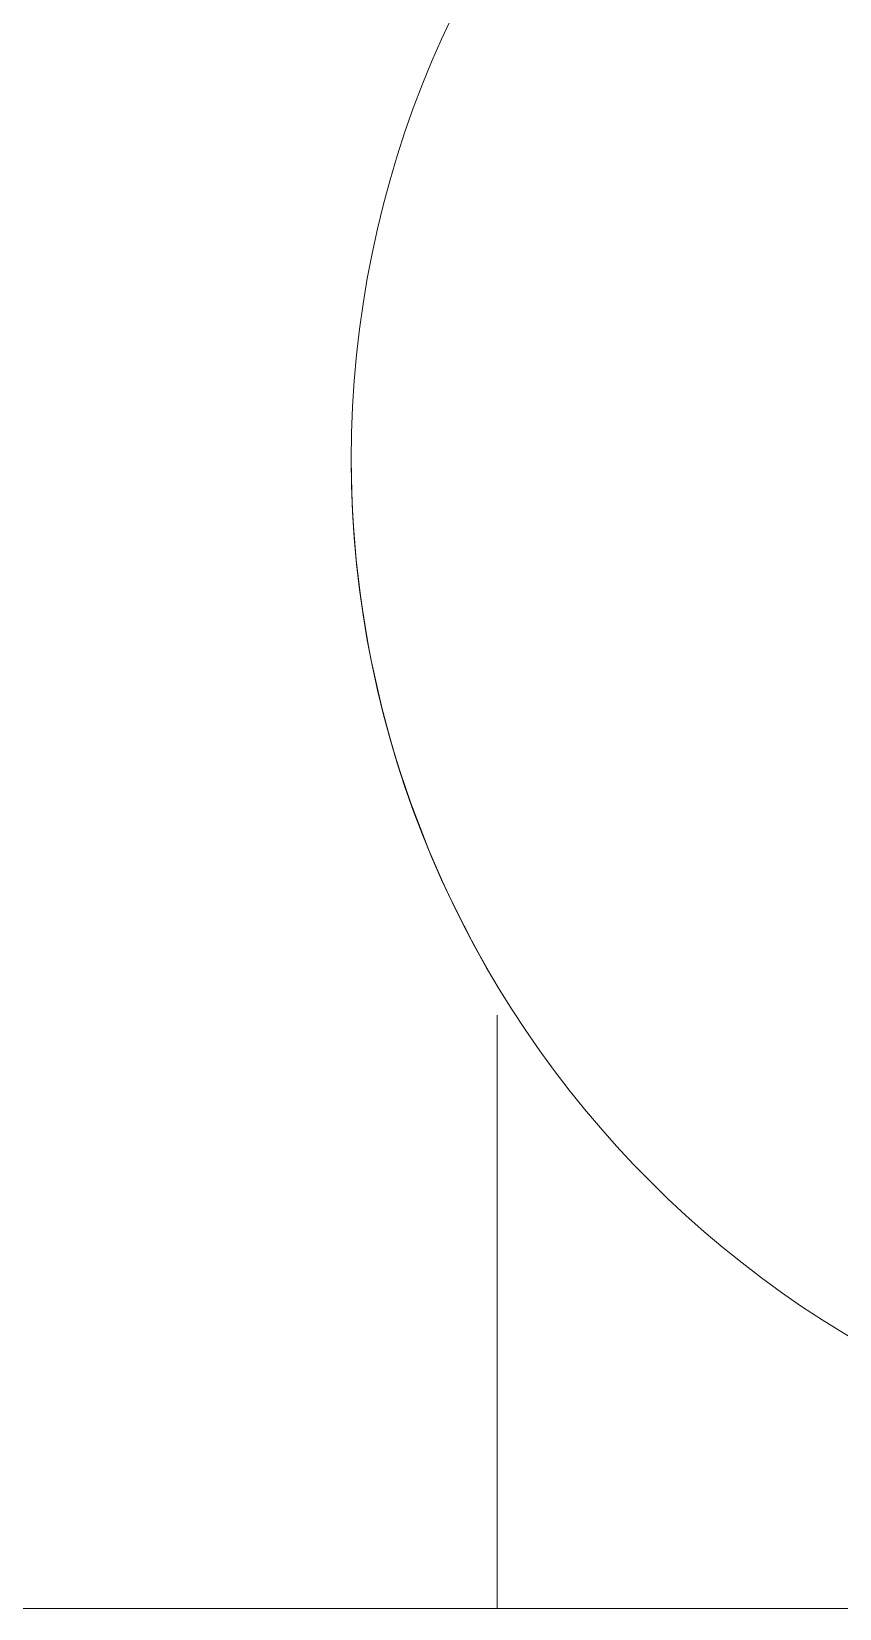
# Model space of a CAD drawing. Header units: millimetres. Extents: x -8546 to 211781, y -3000 to 31870.
# Drawn here: x 24412.97 to 24425.63, y 7060.87 to 7085.58 of the extents above; entities that cross this region are included whole.
import ezdxf

# ---------------------------------------------------------------- set-up
doc = ezdxf.new("R2010")
doc.units = ezdxf.units.MM
doc.layers.add('P-SANR-FIXT', color=6, linetype='Continuous', lineweight=9)

# ---------------------------------------------------------------- blocks, each defined once
blk = doc.blocks.new('Plumbing_Fixtures-Grohe-Allure-Rainshower_Shower_System_Wall_Mounted-12-METRIC - Allure 27 469 000-445960-1ste verdieping')
at = {"layer": 'P-SANR-FIXT'}
for p, q in [((3752.776, 7070.166), (3752.776, 7060.874)), ((3752.776, 7060.874), (3752.776, 7070.166)), ((3732.805, 7060.874), (3752.776, 7060.874)), ((3752.776, 7060.874), (3780.492, 7060.874))]:
    blk.add_line(p, q, dxfattribs=at)
for start, end in [(0, 180), (180, 210), (180, 360)]:
    blk.add_arc((3766.492, 7078.874), 16, start, end, dxfattribs=at)

msp = doc.modelspace()

# ---------------------------------------------------------------- block references
at = {"layer": 'P-SANR-FIXT'}
msp.add_blockref('Plumbing_Fixtures-Grohe-Allure-Rainshower_Shower_System_Wall_Mounted-12-METRIC - Allure 27 469 000-445960-1ste verdieping', (20667.49, 0), dxfattribs=at)

doc.saveas('drawing.dxf')
